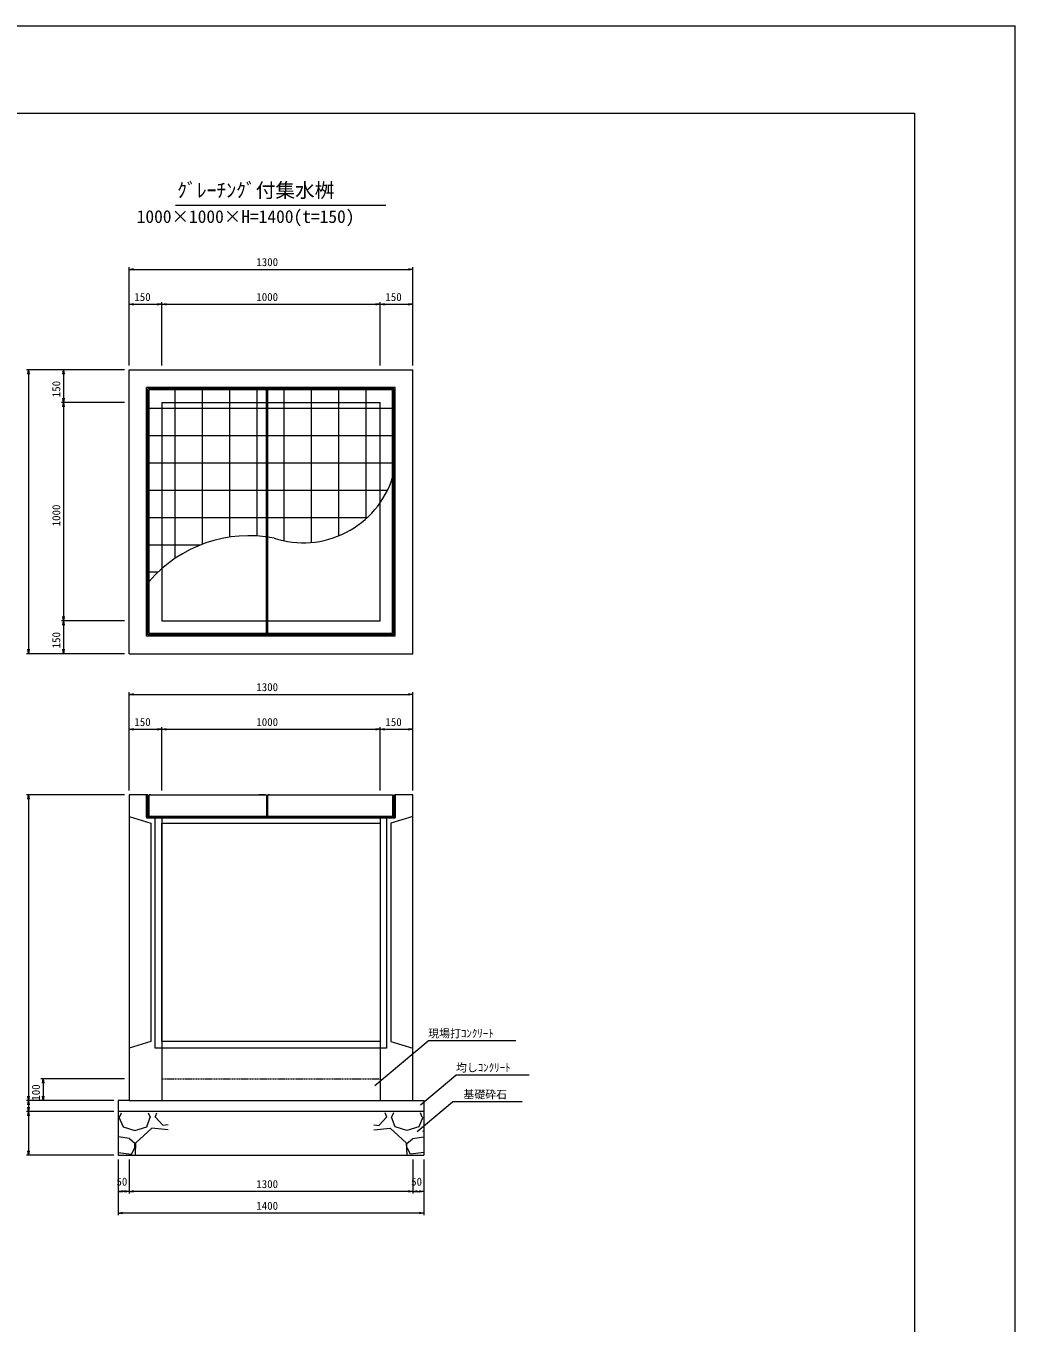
# Model space of a CAD drawing. Units: millimetres on the paper. Extents: x 0 to 841, y 0 to 594.
# Drawn here: x 614.5 to 841, y 297 to 594 of the extents above; entities that cross this region are included whole.
import ezdxf
from ezdxf.enums import TextEntityAlignment as Align

# ---------------------------------------------------------------- set-up
doc = ezdxf.new("R2010")
doc.units = ezdxf.units.MM
doc.linetypes.add('USER1', pattern=[0.375, 0.25, -0.125])
for name, color, linetype, lineweight in [('D-STR-DIM（寸法）', 7, 'Continuous', 18), ('D-STR-HTXT（旗揚げ）', 7, 'Continuous', 18), ('D-STR-STR1（構造物）', 4, 'Continuous', 18), ('D-STR-STRn（構造物）', 7, 'Continuous', 18), ('D-STR（構造物外形線）', 1, 'Continuous', 18), ('D-TTL(外枠）', 2, 'Continuous', 18), ('DEFPOINTS_2', 8, 'Continuous', 18)]:
    doc.layers.add(name, color=color, linetype=linetype, lineweight=lineweight)
doc.layers.add('D-STR-TXT（文字）', color=7, linetype='Continuous')
doc.layers.add('D-TTL-TXT（文字）', color=7, linetype='Continuous')
doc.styles.add('ＭＳ ゴシック', font='')
doc.styles.get('ＭＳ ゴシック').set_extended_font_data('MS Gothic')

msp = doc.modelspace()

# ---------------------------------------------------------------- linework, layer by layer
at = {"layer": 'D-STR-DIM（寸法）'}
for p, q in [((638.065, 516.268), (638.065, 538.768)), ((638.065, 538.268), (639.065, 538.435)), ((639.065, 538.101), (638.065, 538.268)), ((638.065, 538.268), (639.065, 538.268)), ((639.065, 538.268), (702.065, 538.268)), ((702.065, 538.435), (703.065, 538.268)), ((703.065, 538.268), (702.065, 538.101)), ((703.065, 538.268), (702.065, 538.268)), ((703.065, 516.268), (703.065, 538.768)), ((638.065, 516.268), (638.065, 530.768)), ((638.065, 530.268), (639.065, 530.435)), ((639.065, 530.101), (638.065, 530.268)), ((638.065, 530.268), (639.065, 530.268)), ((639.065, 530.268), (644.565, 530.268)), ((644.565, 530.435), (645.565, 530.268)), ((645.565, 530.268), (644.565, 530.101)), ((645.565, 530.268), (644.565, 530.268)), ((645.565, 516.268), (645.565, 530.768)), ((645.565, 516.268), (645.565, 530.768)), ((645.565, 530.268), (646.565, 530.435)), ((646.565, 530.101), (645.565, 530.268)), ((645.565, 530.268), (646.565, 530.268)), ((646.565, 530.268), (694.565, 530.268)), ((694.565, 530.435), (695.565, 530.268)), ((695.565, 530.268), (694.565, 530.101)), ((695.565, 530.268), (694.565, 530.268)), ((695.565, 516.268), (695.565, 530.768)), ((695.565, 516.268), (695.565, 530.768)), ((695.565, 530.268), (696.565, 530.435)), ((696.565, 530.101), (695.565, 530.268)), ((695.565, 530.268), (696.565, 530.268)), ((696.565, 530.268), (702.065, 530.268)), ((702.065, 530.435), (703.065, 530.268)), ((703.065, 530.268), (702.065, 530.101)), ((703.065, 530.268), (702.065, 530.268)), ((703.065, 516.268), (703.065, 530.768)), ((637.065, 515.268), (614.565, 515.268)), ((614.898, 514.268), (615.065, 515.268)), ((615.065, 515.268), (615.231, 514.268)), ((615.065, 515.268), (615.065, 514.268)), ((615.065, 514.268), (615.065, 451.268)), ((637.065, 515.268), (622.565, 515.268)), ((622.898, 514.268), (623.065, 515.268)), ((623.065, 515.268), (623.231, 514.268)), ((623.065, 515.268), (623.065, 514.268)), ((623.065, 514.268), (623.065, 508.768)), ((623.065, 507.768), (622.898, 508.768)), ((623.231, 508.768), (623.065, 507.768)), ((623.065, 507.768), (623.065, 508.768)), ((637.065, 507.768), (622.565, 507.768)), ((637.065, 507.768), (622.565, 507.768)), ((622.898, 506.768), (623.065, 507.768)), ((623.065, 507.768), (623.231, 506.768)), ((623.065, 507.768), (623.065, 506.768)), ((623.065, 506.768), (623.065, 458.768)), ((637.065, 457.768), (622.565, 457.768)), ((637.065, 457.768), (622.565, 457.768)), ((623.065, 457.768), (622.898, 458.768)), ((622.898, 456.768), (623.065, 457.768)), ((623.231, 458.768), (623.065, 457.768)), ((623.065, 457.768), (623.065, 458.768)), ((623.065, 457.768), (623.231, 456.768)), ((623.065, 457.768), (623.065, 456.768)), ((623.065, 456.768), (623.065, 451.268)), ((637.065, 450.268), (614.565, 450.268)), ((615.065, 450.268), (614.898, 451.268)), ((615.231, 451.268), (615.065, 450.268)), ((615.065, 450.268), (615.065, 451.268)), ((637.065, 450.268), (622.565, 450.268)), ((623.065, 450.268), (622.898, 451.268)), ((623.231, 451.268), (623.065, 450.268)), ((623.065, 450.268), (623.065, 451.268)), ((638.065, 418.949), (638.065, 441.449)), ((638.065, 440.949), (639.065, 441.115)), ((639.065, 440.782), (638.065, 440.949)), ((638.065, 440.949), (639.065, 440.949)), ((639.065, 440.949), (702.065, 440.949)), ((702.065, 441.115), (703.065, 440.949)), ((703.065, 440.949), (702.065, 440.782)), ((703.065, 440.949), (702.065, 440.949)), ((703.065, 418.949), (703.065, 441.449)), ((638.065, 418.949), (638.065, 433.449)), ((638.065, 432.949), (639.065, 433.115)), ((639.065, 432.782), (638.065, 432.949)), ((638.065, 432.949), (639.065, 432.949)), ((639.065, 432.949), (644.565, 432.949)), ((644.565, 433.115), (645.565, 432.949)), ((645.565, 432.949), (644.565, 432.782)), ((645.565, 432.949), (644.565, 432.949)), ((645.565, 418.949), (645.565, 433.449)), ((645.565, 418.949), (645.565, 433.449)), ((645.565, 432.949), (646.565, 433.115)), ((646.565, 432.782), (645.565, 432.949)), ((645.565, 432.949), (646.565, 432.949)), ((646.565, 432.949), (694.565, 432.949)), ((694.565, 433.115), (695.565, 432.949)), ((695.565, 432.949), (694.565, 432.782)), ((695.565, 432.949), (694.565, 432.949)), ((695.565, 418.949), (695.565, 433.449)), ((695.565, 418.949), (695.565, 433.449)), ((695.565, 432.949), (696.565, 433.115)), ((696.565, 432.782), (695.565, 432.949)), ((695.565, 432.949), (696.565, 432.949)), ((696.565, 432.949), (702.065, 432.949)), ((702.065, 433.115), (703.065, 432.949)), ((703.065, 432.949), (702.065, 432.782)), ((703.065, 432.949), (702.065, 432.949)), ((703.065, 418.949), (703.065, 433.449)), ((637.065, 417.949), (614.565, 417.949)), ((614.898, 416.949), (615.065, 417.949)), ((615.065, 417.949), (615.231, 416.949)), ((615.065, 417.949), (615.065, 416.949)), ((615.065, 416.949), (615.065, 348.949)), ((637.065, 352.949), (617.899, 352.949)), ((618.232, 351.949), (618.399, 352.949)), ((618.399, 352.949), (618.565, 351.949)), ((618.399, 352.949), (618.399, 351.949)), ((618.399, 351.949), (618.399, 348.949)), ((634.565, 347.949), (614.565, 347.949)), ((632.065, 347.949), (614.565, 347.949)), ((615.065, 347.949), (614.898, 348.949)), ((614.898, 346.949), (615.065, 347.949)), ((615.231, 348.949), (615.065, 347.949)), ((615.065, 347.949), (615.065, 348.949)), ((615.065, 347.949), (615.231, 346.949)), ((615.065, 347.949), (615.065, 346.949)), ((634.565, 347.949), (617.899, 347.949)), ((618.399, 347.949), (618.232, 348.949)), ((618.565, 348.949), (618.399, 347.949)), ((618.399, 347.949), (618.399, 348.949)), ((634.565, 345.449), (614.565, 345.449)), ((634.565, 345.449), (614.565, 345.449)), ((615.065, 345.449), (614.898, 346.449)), ((614.898, 344.449), (615.065, 345.449)), ((615.065, 346.949), (615.065, 346.449)), ((615.231, 346.449), (615.065, 345.449)), ((615.065, 345.449), (615.065, 346.449)), ((615.065, 345.449), (615.231, 344.449)), ((615.065, 345.449), (615.065, 344.449)), ((615.065, 344.449), (615.065, 336.449)), ((615.065, 335.449), (614.898, 336.449)), ((615.231, 336.449), (615.065, 335.449)), ((615.065, 335.449), (615.065, 336.449)), ((634.565, 335.449), (614.565, 335.449)), ((635.565, 334.449), (635.565, 326.656)), ((635.565, 334.449), (635.565, 321.688)), ((638.065, 334.449), (638.065, 326.656)), ((638.065, 334.449), (638.065, 326.656)), ((703.065, 334.449), (703.065, 326.656)), ((703.065, 334.449), (703.065, 326.656)), ((705.565, 334.449), (705.565, 326.656)), ((705.565, 334.449), (705.565, 321.688)), ((635.565, 327.156), (636.565, 327.322)), ((636.565, 326.989), (635.565, 327.156)), ((635.565, 327.156), (636.565, 327.156)), ((637.065, 327.156), (636.565, 327.156)), ((637.065, 327.322), (638.065, 327.156)), ((638.065, 327.156), (637.065, 326.989)), ((638.065, 327.156), (637.065, 327.156)), ((638.065, 327.156), (639.065, 327.322)), ((639.065, 326.989), (638.065, 327.156)), ((638.065, 327.156), (639.065, 327.156)), ((702.065, 327.156), (639.065, 327.156)), ((702.065, 327.322), (703.065, 327.156)), ((703.065, 327.156), (702.065, 326.989)), ((703.065, 327.156), (702.065, 327.156)), ((703.065, 327.156), (704.065, 327.322)), ((704.065, 326.989), (703.065, 327.156)), ((703.065, 327.156), (704.065, 327.156)), ((704.065, 327.156), (704.565, 327.156)), ((704.565, 327.322), (705.565, 327.156)), ((705.565, 327.156), (704.565, 326.989)), ((705.565, 327.156), (704.565, 327.156)), ((635.565, 322.188), (636.565, 322.355)), ((636.565, 322.021), (635.565, 322.188)), ((635.565, 322.188), (636.565, 322.188)), ((704.565, 322.188), (636.565, 322.188)), ((704.565, 322.355), (705.565, 322.188)), ((705.565, 322.188), (704.565, 322.021)), ((705.565, 322.188), (704.565, 322.188))]:
    msp.add_line(p, q, dxfattribs=at)
at = {"layer": 'D-STR-HTXT（旗揚げ）'}
for p, q in [((648.744, 552.988), (696.852, 552.988)), ((694.402, 351.375), (706.587, 361.589)), ((726.622, 361.589), (706.587, 361.589)), ((704.821, 346.95), (712.944, 353.76)), ((729.711, 353.76), (712.944, 353.76)), ((704.024, 340.823), (712.147, 347.633)), ((728.121, 347.633), (712.147, 347.633))]:
    msp.add_line(p, q, dxfattribs=at)
at = {"layer": 'D-STR-STR1（構造物）', "color": 7}
for p, q in [((638.065, 515.268), (703.065, 515.268)), ((638.065, 450.268), (638.065, 515.268)), ((703.065, 450.268), (703.065, 515.268)), ((638.065, 450.268), (703.065, 450.268)), ((642.39, 417.949), (642.39, 412.949)), ((669.54, 417.949), (669.54, 412.949)), ((698.74, 417.949), (698.74, 412.949)), ((644.065, 412.949), (697.065, 412.949))]:
    msp.add_line(p, q, dxfattribs=at)
at = {"layer": 'D-STR-STR1（構造物）'}
for p, q in [((642.09, 454.293), (642.09, 511.243)), ((699.04, 511.243), (642.09, 511.243)), ((698.74, 510.943), (642.39, 510.943)), ((642.39, 454.593), (642.39, 510.943)), ((698.74, 454.593), (698.74, 510.943)), ((699.04, 454.293), (699.04, 511.243)), ((698.44, 510.643), (642.69, 510.643)), ((642.69, 454.893), (642.69, 510.643)), ((648.633, 507.768), (648.633, 510.643)), ((654.883, 507.768), (654.883, 510.643)), ((661.133, 507.768), (661.133, 510.643)), ((667.383, 507.768), (667.383, 510.643)), ((669.54, 454.893), (669.54, 510.643)), ((669.84, 454.893), (669.84, 510.643)), ((673.633, 507.768), (673.633, 510.643)), ((679.883, 507.768), (679.883, 510.643)), ((686.133, 507.768), (686.133, 510.643)), ((692.383, 507.768), (692.383, 510.643)), ((698.44, 454.893), (698.44, 510.643)), ((645.565, 506.398), (642.69, 506.398)), ((669.54, 506.398), (645.565, 506.398)), ((648.633, 472.103), (648.633, 507.768)), ((654.883, 475.34), (654.883, 507.768)), ((661.133, 476.955), (661.133, 507.768)), ((667.383, 477.211), (667.383, 507.768)), ((695.565, 506.398), (669.84, 506.398)), ((673.633, 476.085), (673.633, 507.768)), ((679.883, 475.736), (679.883, 507.768)), ((686.133, 477.268), (686.133, 507.768)), ((692.383, 481.213), (692.383, 507.768)), ((698.44, 506.398), (695.565, 506.398)), ((645.565, 500.148), (642.69, 500.148)), ((669.54, 500.148), (645.565, 500.148)), ((695.565, 500.148), (669.84, 500.148)), ((698.44, 500.148), (695.565, 500.148)), ((645.565, 493.898), (642.69, 493.898)), ((669.54, 493.898), (645.565, 493.898)), ((695.565, 493.898), (669.84, 493.898)), ((698.44, 493.898), (695.565, 493.898)), ((645.565, 487.648), (642.69, 487.648)), ((669.54, 487.648), (645.565, 487.648)), ((695.565, 487.648), (669.84, 487.648)), ((697.241, 487.648), (695.565, 487.648)), ((645.565, 481.398), (642.69, 481.398)), ((669.54, 481.398), (645.565, 481.398)), ((692.585, 481.398), (669.84, 481.398)), ((645.565, 475.148), (642.69, 475.148)), ((654.387, 475.148), (645.565, 475.148)), ((644.671, 468.898), (642.69, 468.898)), ((698.74, 454.593), (642.39, 454.593)), ((698.44, 454.893), (642.69, 454.893)), ((699.04, 454.293), (642.09, 454.293)), ((642.09, 417.949), (642.09, 415.299)), ((642.09, 417.949), (642.09, 412.649)), ((642.39, 417.949), (642.09, 417.949)), ((642.09, 412.799), (642.09, 417.949)), ((642.39, 412.949), (642.39, 417.949)), ((642.69, 417.949), (642.99, 417.949)), ((642.99, 417.949), (642.69, 417.949)), ((642.69, 417.949), (669.54, 417.949)), ((642.69, 412.949), (642.69, 417.949)), ((669.24, 417.949), (667.77, 417.949)), ((669.54, 417.949), (669.54, 412.949)), ((669.84, 417.949), (670.14, 417.949)), ((670.14, 417.949), (669.84, 417.949)), ((669.84, 417.949), (698.44, 417.949)), ((669.84, 412.949), (669.84, 417.949)), ((698.44, 417.949), (698.44, 412.949)), ((698.74, 417.949), (699.04, 417.949)), ((698.74, 412.949), (698.74, 417.949)), ((699.04, 417.949), (699.04, 412.649)), ((699.04, 412.799), (699.04, 417.949)), ((669.54, 412.949), (642.39, 412.949)), ((698.74, 412.949), (669.84, 412.949)), ((642.09, 412.649), (699.04, 412.649))]:
    msp.add_line(p, q, dxfattribs=at)
at = {"layer": 'D-STR-STR1（構造物）', "color": 7, "linetype": 'USER1'}
msp.add_line((645.565, 352.949), (695.565, 352.949), dxfattribs=at)
at = {"layer": 'D-STR-STR1（構造物）'}
for centre, radius, start, end in [((677.945, 497.163), 21.514, 251.96728, 342.2889), ((665.482, 447.222), 30.049, 78.86599, 139.33365)]:
    msp.add_arc(centre, radius, start, end, dxfattribs=at)
at = {"layer": 'D-STR-STRn（構造物）'}
for p, q in [((635.565, 347.949), (635.565, 335.449)), ((638.065, 347.949), (635.565, 347.949)), ((703.065, 347.949), (705.565, 347.949)), ((705.565, 347.949), (705.565, 335.449)), ((705.565, 345.449), (635.565, 345.449)), ((635.916, 344.17), (636.338, 345.152)), ((642.475, 345.152), (642.929, 344.167)), ((644.043, 344.163), (644.414, 345.152)), ((697.086, 344.163), (696.715, 345.152)), ((698.655, 345.152), (698.2, 344.167)), ((705.213, 344.17), (704.792, 345.152)), ((635.743, 344.167), (636.7, 341.932)), ((636.689, 341.917), (639.402, 341.119)), ((639.431, 341.118), (642.144, 341.916)), ((643.26, 341.614), (639.589, 338.263)), ((642.135, 341.921), (642.933, 344.156)), ((647.028, 341.274), (643.251, 341.589)), ((645.799, 342.277), (644.044, 344.192)), ((647.028, 342.378), (645.781, 342.269)), ((694.102, 342.378), (695.348, 342.269)), ((694.102, 341.274), (697.879, 341.589)), ((695.33, 342.277), (697.086, 344.192)), ((697.869, 341.614), (701.54, 338.263)), ((698.994, 341.921), (698.196, 344.156)), ((701.698, 341.118), (698.985, 341.916)), ((704.441, 341.917), (701.727, 341.119)), ((705.387, 344.167), (704.429, 341.932)), ((635.748, 340.974), (635.565, 341.035)), ((635.565, 340.88), (635.729, 340.978)), ((638.16, 339.231), (635.565, 339.621)), ((639.433, 338.082), (638.156, 339.199)), ((701.697, 338.082), (702.973, 339.199)), ((702.969, 339.231), (705.565, 339.621)), ((705.382, 340.974), (705.565, 341.035)), ((705.565, 340.88), (705.401, 340.978)), ((635.565, 336.068), (638.623, 335.701)), ((638.598, 335.701), (639.396, 337.138)), ((639.415, 337.144), (639.415, 338.102)), ((639.579, 338.257), (639.451, 335.576)), ((701.55, 338.257), (701.678, 335.576)), ((701.714, 337.144), (701.714, 338.102)), ((702.532, 335.701), (701.734, 337.138)), ((705.565, 336.068), (702.506, 335.701)), ((635.565, 335.449), (705.565, 335.449))]:
    msp.add_line(p, q, dxfattribs=at)
at = {"layer": 'D-STR（構造物外形線）'}
for p, q in [((645.565, 507.768), (695.565, 507.768)), ((645.565, 507.768), (645.565, 457.768)), ((695.565, 457.768), (695.565, 507.768)), ((645.565, 457.768), (695.565, 457.768)), ((638.065, 417.949), (638.065, 347.949)), ((642.09, 417.949), (638.065, 417.949)), ((642.09, 417.949), (642.09, 412.949)), ((699.04, 417.949), (699.04, 412.949)), ((703.065, 417.949), (699.04, 417.949)), ((703.065, 347.949), (703.065, 417.949)), ((638.065, 412.949), (643.065, 411.449)), ((642.09, 412.949), (699.04, 412.949)), ((644.065, 359.949), (644.065, 412.949)), ((645.565, 412.949), (645.565, 347.949)), ((695.565, 412.949), (695.565, 347.949)), ((697.065, 412.949), (697.065, 359.949)), ((703.065, 412.949), (698.065, 411.449)), ((643.065, 411.449), (643.065, 361.449)), ((645.565, 411.449), (695.565, 411.449)), ((645.565, 361.449), (645.565, 411.449)), ((695.565, 411.449), (695.565, 361.449)), ((698.065, 411.449), (698.065, 361.449)), ((643.065, 361.449), (638.065, 359.949)), ((697.065, 359.949), (644.065, 359.949)), ((695.565, 361.449), (645.565, 361.449)), ((698.065, 361.449), (703.065, 359.949)), ((638.065, 347.949), (703.065, 347.949))]:
    msp.add_line(p, q, dxfattribs=at)
at = {"layer": 'D-TTL(外枠）'}
for p, q in [((23, 574), (818, 574)), ((818, 574), (818, 20))]:
    msp.add_line(p, q, dxfattribs=at)
at = {"layer": 'DEFPOINTS_2'}
for p in [(0, 594), (841, 0)]:
    msp.add_line(p, (841, 594), dxfattribs=at)

# ---------------------------------------------------------------- texts
at = {"layer": 'D-STR-DIM（寸法）', "style": 'ＭＳ ゴシック'}
for s, p in [('1300', (667.221, 538.468)), ('150', (639.283, 530.468)), ('1000', (667.221, 530.468)), ('150', (696.783, 530.468)), ('1300', (667.221, 441.149)), ('150', (639.283, 433.149)), ('1000', (667.221, 433.149)), ('150', (696.783, 433.149)), ('50', (635.184, 327.915)), ('1300', (667.221, 327.356)), ('50', (702.684, 327.915)), ('1400', (667.221, 322.388))]:
    msp.add_text(s, height=1.833, dxfattribs=at).set_placement(p, align=Align.BOTTOM_LEFT)
for s, p in [('150', (622.865, 508.986)), ('1000', (622.865, 479.424)), ('150', (622.865, 451.486)), ('100', (618.199, 347.917))]:
    msp.add_text(s, height=1.833, rotation=90, dxfattribs=at).set_placement(p, align=Align.BOTTOM_LEFT)
at = {"layer": 'D-STR-TXT（文字）', "style": 'ＭＳ ゴシック'}
for s, p in [('現場打ｺﾝｸﾘｰﾄ', (706.587, 361.842)), ('均しｺﾝｸﾘｰﾄ', (712.944, 354.013)), ('基礎砕石', (714.647, 347.885))]:
    msp.add_text(s, height=1.833, dxfattribs=at).set_placement(p, align=Align.BOTTOM_LEFT)
at = {"layer": 'D-TTL-TXT（文字）', "style": 'ＭＳ ゴシック'}
for s, height, p in [('ｸﾞﾚｰﾁﾝｸﾞ付集水桝', 3.299, (649.094, 553.731)), ('1000×1000×H=1400(t=150)', 2.933, (639.824, 548.009))]:
    msp.add_text(s, height=height, dxfattribs=at).set_placement(p, align=Align.BOTTOM_LEFT)

doc.saveas('drawing.dxf')
